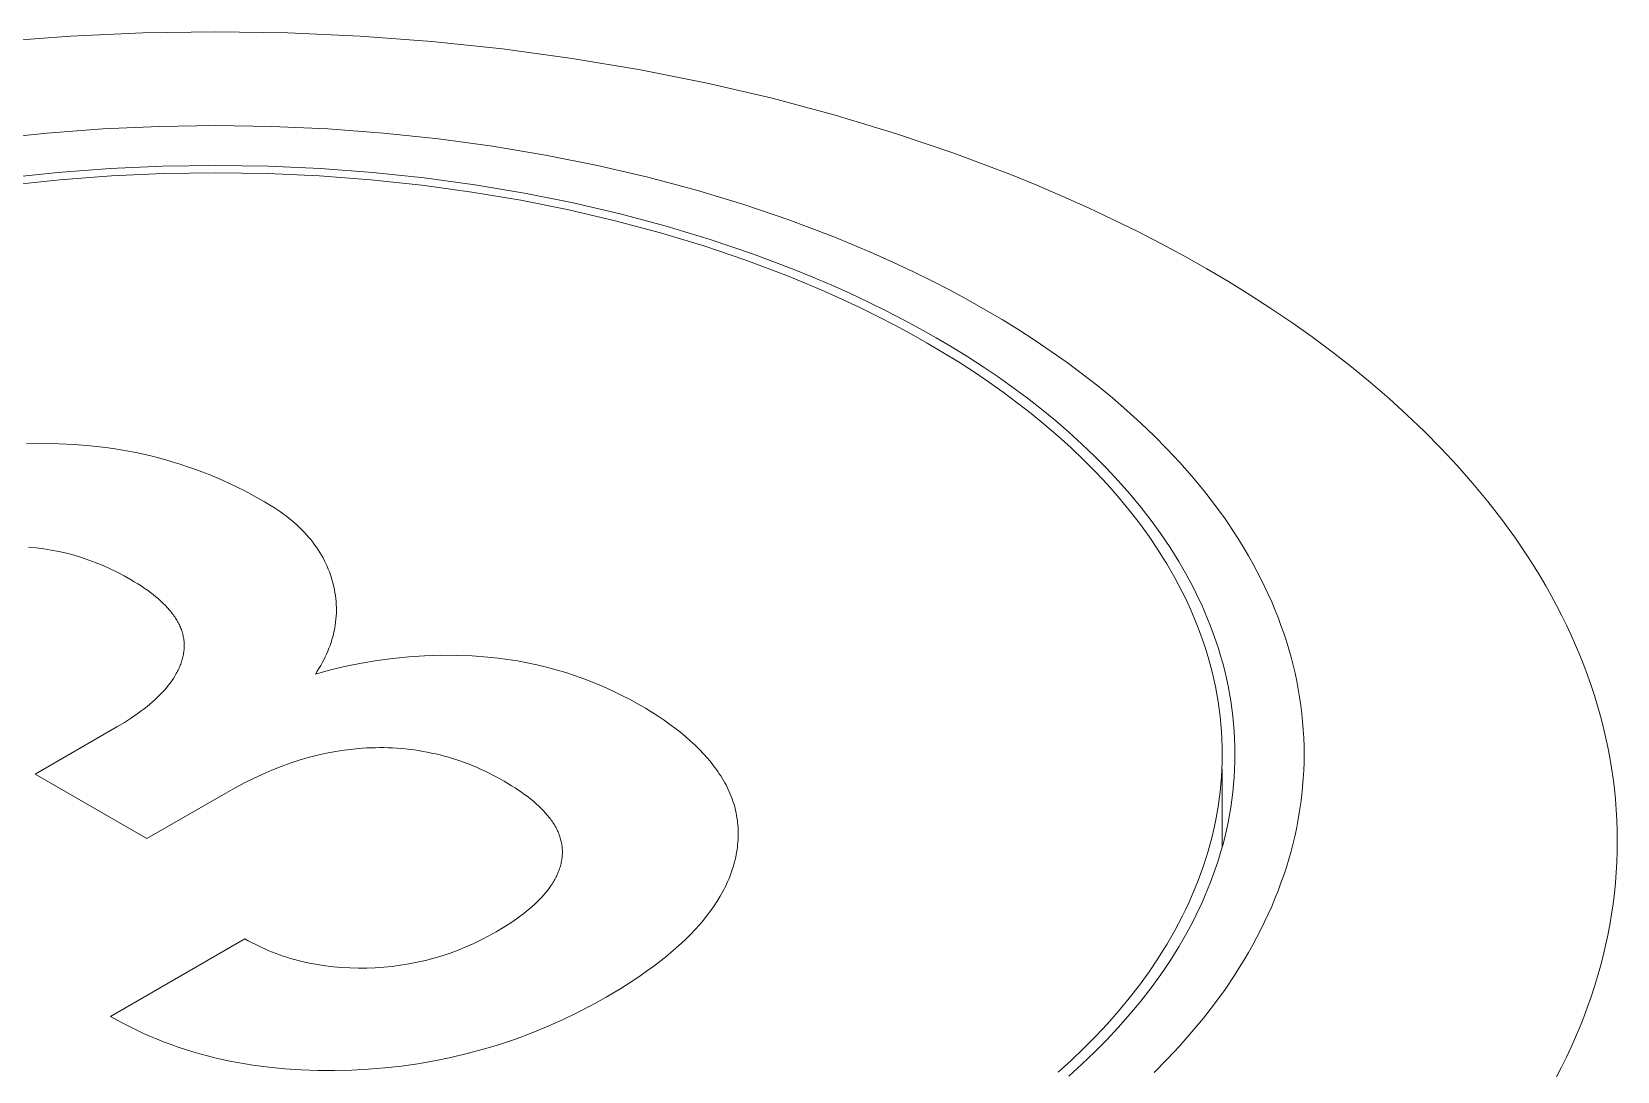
# Model space of a CAD drawing. Header units: millimetres. Extents: x -208 to 4974, y -28 to 3137.
# Drawn here: x 3524 to 3532.08, y 1839.92 to 1845.22 of the extents above; entities that cross this region are included whole.
import ezdxf

# ---------------------------------------------------------------- set-up
doc = ezdxf.new("R2010")
doc.units = ezdxf.units.MM
doc.layers.add('ZANO_R', color=7, linetype='Continuous', lineweight=0)

msp = doc.modelspace()

# ---------------------------------------------------------------- linework, layer by layer
at = {"layer": 'ZANO_R'}
for p, q in [((3524.1944, 1845.1954), (3523.8292, 1845.168)), ((3524.5625, 1845.212), (3524.1944, 1845.1954)), ((3524.9322, 1845.2175), (3524.5625, 1845.212)), ((3525.3018, 1845.212), (3524.9322, 1845.2175)), ((3525.67, 1845.1954), (3525.3018, 1845.212)), ((3526.0352, 1845.168), (3525.67, 1845.1954)), ((3526.396, 1845.13), (3526.0352, 1845.168)), ((3526.7511, 1845.0816), (3526.396, 1845.13)), ((3527.0992, 1845.0232), (3526.7511, 1845.0816)), ((3527.439, 1844.9552), (3527.0992, 1845.0232)), ((3527.7695, 1844.8782), (3527.439, 1844.9552)), ((3528.0897, 1844.7928), (3527.7695, 1844.8782)), ((3528.3987, 1844.6994), (3528.0897, 1844.7928)), ((3523.7954, 1844.6713), (3524.0756, 1844.7008)), ((3524.0756, 1844.7008), (3524.3592, 1844.7221)), ((3524.3592, 1844.7221), (3524.6451, 1844.735)), ((3524.6451, 1844.735), (3524.9322, 1844.7392)), ((3524.9322, 1844.7392), (3525.2192, 1844.735)), ((3525.2192, 1844.735), (3525.5051, 1844.7221)), ((3525.5051, 1844.7221), (3525.7888, 1844.7008)), ((3525.7888, 1844.7008), (3526.069, 1844.6713)), ((3528.6957, 1844.5987), (3528.3987, 1844.6994)), ((3526.069, 1844.6713), (3526.3448, 1844.6337)), ((3526.3448, 1844.6337), (3526.6151, 1844.5883)), ((3528.9801, 1844.4915), (3528.6957, 1844.5987)), ((3524.13, 1844.4998), (3524.3956, 1844.5197)), ((3524.3956, 1844.5197), (3524.6633, 1844.5318)), ((3524.6633, 1844.5318), (3524.9322, 1844.5358)), ((3524.9322, 1844.5358), (3525.201, 1844.5318)), ((3525.201, 1844.5318), (3525.4687, 1844.5197)), ((3525.4687, 1844.5197), (3525.7343, 1844.4998)), ((3526.6151, 1844.5883), (3526.879, 1844.5356)), ((3526.879, 1844.5356), (3527.1357, 1844.4758)), ((3523.8676, 1844.4721), (3524.13, 1844.4998)), ((3523.8809, 1844.4354), (3524.14, 1844.4628)), ((3524.14, 1844.4628), (3524.4023, 1844.4825)), ((3524.4023, 1844.4825), (3524.6667, 1844.4943)), ((3524.6667, 1844.4943), (3524.9322, 1844.4983)), ((3524.9322, 1844.4983), (3525.1976, 1844.4943)), ((3525.1976, 1844.4943), (3525.462, 1844.4825)), ((3525.462, 1844.4825), (3525.7243, 1844.4628)), ((3525.7243, 1844.4628), (3525.9835, 1844.4354)), ((3525.7343, 1844.4998), (3525.9968, 1844.4721)), ((3525.9835, 1844.4354), (3526.2385, 1844.4007)), ((3525.9968, 1844.4721), (3526.255, 1844.4369)), ((3526.255, 1844.4369), (3526.5082, 1844.3945)), ((3527.1357, 1844.4758), (3527.3843, 1844.4094)), ((3529.1174, 1844.4356), (3528.9801, 1844.4915)), ((3529.2514, 1844.3782), (3529.1174, 1844.4356)), ((3526.2385, 1844.4007), (3526.4885, 1844.3587)), ((3526.4885, 1844.3587), (3526.7325, 1844.3099)), ((3526.5082, 1844.3945), (3526.7553, 1844.345)), ((3527.3843, 1844.4094), (3527.6243, 1844.3369)), ((3529.382, 1844.3196), (3529.2514, 1844.3782)), ((3526.7325, 1844.3099), (3526.9699, 1844.2546)), ((3526.7553, 1844.345), (3526.9957, 1844.289)), ((3526.9957, 1844.289), (3527.2286, 1844.2269)), ((3527.6243, 1844.3369), (3527.8549, 1844.2587)), ((3529.5093, 1844.2597), (3529.382, 1844.3196)), ((3526.9699, 1844.2546), (3527.1998, 1844.1932)), ((3527.1998, 1844.1932), (3527.4217, 1844.1262)), ((3527.2286, 1844.2269), (3527.4533, 1844.159)), ((3527.8549, 1844.2587), (3528.0758, 1844.1754)), ((3529.6331, 1844.1987), (3529.5093, 1844.2597)), ((3529.7534, 1844.1366), (3529.6331, 1844.1987)), ((3527.4217, 1844.1262), (3527.635, 1844.0539)), ((3527.4533, 1844.159), (3527.6693, 1844.0858)), ((3528.0758, 1844.1754), (3528.1824, 1844.132)), ((3528.1824, 1844.132), (3528.2865, 1844.0875)), ((3529.8702, 1844.0735), (3529.7534, 1844.1366)), ((3527.635, 1844.0539), (3527.8393, 1843.9769)), ((3527.6693, 1844.0858), (3527.8761, 1844.0078)), ((3528.2865, 1844.0875), (3528.388, 1844.0419)), ((3528.388, 1844.0419), (3528.4868, 1843.9954)), ((3529.9836, 1844.0095), (3529.8702, 1844.0735)), ((3527.8393, 1843.9769), (3527.9379, 1843.9367)), ((3527.8761, 1844.0078), (3527.976, 1843.9671)), ((3527.976, 1843.9671), (3528.0734, 1843.9254)), ((3528.4868, 1843.9954), (3528.5829, 1843.948)), ((3530.0945, 1843.944), (3529.9836, 1844.0095)), ((3527.9379, 1843.9367), (3528.0342, 1843.8956)), ((3528.0342, 1843.8956), (3528.128, 1843.8534)), ((3528.0734, 1843.9254), (3528.1684, 1843.8828)), ((3528.1684, 1843.8828), (3528.261, 1843.8392)), ((3528.5829, 1843.948), (3528.6763, 1843.8998)), ((3528.6763, 1843.8998), (3528.7671, 1843.8508)), ((3530.2038, 1843.8766), (3530.0945, 1843.944)), ((3530.3113, 1843.8071), (3530.2038, 1843.8766)), ((3528.128, 1843.8534), (3528.2194, 1843.8104)), ((3528.2194, 1843.8104), (3528.3083, 1843.7666)), ((3528.261, 1843.8392), (3528.351, 1843.7948)), ((3528.351, 1843.7948), (3528.4385, 1843.7497)), ((3528.7671, 1843.8508), (3528.8551, 1843.8011)), ((3528.8551, 1843.8011), (3528.9412, 1843.7503)), ((3530.4171, 1843.7356), (3530.3113, 1843.8071)), ((3528.3083, 1843.7666), (3528.3947, 1843.722)), ((3528.3947, 1843.722), (3528.4786, 1843.6767)), ((3528.4385, 1843.7497), (3528.5235, 1843.7038)), ((3528.9412, 1843.7503), (3529.0261, 1843.6979)), ((3530.5208, 1843.6622), (3530.4171, 1843.7356)), ((3528.4786, 1843.6767), (3528.56, 1843.6307)), ((3528.5235, 1843.7038), (3528.6059, 1843.6572)), ((3528.56, 1843.6307), (3528.6396, 1843.5837)), ((3528.6059, 1843.6572), (3528.6866, 1843.6096)), ((3529.0261, 1843.6979), (3529.1096, 1843.6439)), ((3529.1096, 1843.6439), (3529.1917, 1843.5884)), ((3530.6223, 1843.5868), (3530.5208, 1843.6622)), ((3528.6396, 1843.5837), (3528.7181, 1843.5352)), ((3528.6866, 1843.6096), (3528.7661, 1843.5606)), ((3528.7661, 1843.5606), (3528.8443, 1843.51)), ((3529.1917, 1843.5884), (3529.2723, 1843.5314)), ((3530.7216, 1843.5094), (3530.6223, 1843.5868)), ((3528.7181, 1843.5352), (3528.7954, 1843.4854)), ((3528.7954, 1843.4854), (3528.8713, 1843.434)), ((3528.8443, 1843.51), (3528.9212, 1843.4581)), ((3529.2723, 1843.5314), (3529.3512, 1843.4728)), ((3529.3512, 1843.4728), (3529.4283, 1843.4127)), ((3530.8184, 1843.4301), (3530.7216, 1843.5094)), ((3528.8713, 1843.434), (3528.9458, 1843.3813)), ((3528.9212, 1843.4581), (3528.9966, 1843.4046)), ((3528.9966, 1843.4046), (3529.0705, 1843.3498)), ((3529.4283, 1843.4127), (3529.5035, 1843.3511)), ((3530.9127, 1843.3489), (3530.8184, 1843.4301)), ((3528.9458, 1843.3813), (3529.0187, 1843.3271)), ((3529.0187, 1843.3271), (3529.09, 1843.2716)), ((3529.0705, 1843.3498), (3529.1427, 1843.2935)), ((3529.5035, 1843.3511), (3529.5767, 1843.2881)), ((3531.0042, 1843.2659), (3530.9127, 1843.3489)), ((3529.09, 1843.2716), (3529.1596, 1843.2146)), ((3529.1427, 1843.2935), (3529.2131, 1843.2359)), ((3529.2131, 1843.2359), (3529.2816, 1843.1768)), ((3529.5767, 1843.2881), (3529.6477, 1843.2236)), ((3529.6477, 1843.2236), (3529.7166, 1843.1577)), ((3531.0929, 1843.181), (3531.0042, 1843.2659)), ((3529.1596, 1843.2146), (3529.2273, 1843.1563)), ((3529.2273, 1843.1563), (3529.293, 1843.0967)), ((3529.2816, 1843.1768), (3529.3482, 1843.1164)), ((3529.7166, 1843.1577), (3529.7831, 1843.0904)), ((3531.1785, 1843.0944), (3531.0929, 1843.181)), ((3523.9705, 1843.1172), (3524.0526, 1843.1189)), ((3524.0526, 1843.1189), (3524.1339, 1843.1179)), ((3524.1339, 1843.1179), (3524.2143, 1843.1141)), ((3524.2143, 1843.1141), (3524.2939, 1843.1078)), ((3524.2939, 1843.1078), (3524.3726, 1843.0987)), ((3524.3726, 1843.0987), (3524.4117, 1843.0932)), ((3524.4117, 1843.0932), (3524.4505, 1843.087)), ((3524.4505, 1843.087), (3524.4891, 1843.0801)), ((3524.4891, 1843.0801), (3524.5275, 1843.0726)), ((3524.5275, 1843.0726), (3524.5657, 1843.0644)), ((3524.5657, 1843.0644), (3524.6037, 1843.0555)), ((3529.293, 1843.0967), (3529.3567, 1843.0357)), ((3529.3482, 1843.1164), (3529.4127, 1843.0547)), ((3529.7831, 1843.0904), (3529.8472, 1843.0218)), ((3531.2611, 1843.0061), (3531.1785, 1843.0944)), ((3524.6037, 1843.0555), (3524.6415, 1843.0459)), ((3524.6415, 1843.0459), (3524.679, 1843.0357)), ((3524.679, 1843.0357), (3524.7164, 1843.0248)), ((3524.7164, 1843.0248), (3524.7535, 1843.0133)), ((3524.7535, 1843.0133), (3524.7905, 1843.0011)), ((3524.7905, 1843.0011), (3524.8272, 1842.9882)), ((3524.8272, 1842.9882), (3524.8637, 1842.9746)), ((3529.3567, 1843.0357), (3529.4182, 1842.9735)), ((3529.4127, 1843.0547), (3529.475, 1842.9917)), ((3529.475, 1842.9917), (3529.535, 1842.9275)), ((3529.8472, 1843.0218), (3529.9087, 1842.9519)), ((3531.3403, 1842.916), (3531.2611, 1843.0061)), ((3524.8637, 1842.9746), (3524.9, 1842.9604)), ((3524.9, 1842.9604), (3524.936, 1842.9455)), ((3524.936, 1842.9455), (3524.9719, 1842.9299)), ((3524.9719, 1842.9299), (3525.0075, 1842.9137)), ((3525.0075, 1842.9137), (3525.043, 1842.8968)), ((3529.4182, 1842.9735), (3529.4775, 1842.9101)), ((3529.4775, 1842.9101), (3529.5344, 1842.8454)), ((3529.535, 1842.9275), (3529.5926, 1842.862)), ((3529.9087, 1842.9519), (3529.9676, 1842.8807)), ((3531.4161, 1842.8244), (3531.3403, 1842.916)), ((3525.043, 1842.8968), (3525.0782, 1842.8792)), ((3525.0782, 1842.8792), (3525.1132, 1842.861)), ((3525.1132, 1842.861), (3525.1826, 1842.8225)), ((3525.1826, 1842.8225), (3525.1997, 1842.8124)), ((3529.5344, 1842.8454), (3529.5888, 1842.7796)), ((3529.5926, 1842.862), (3529.6477, 1842.7953)), ((3529.9676, 1842.8807), (3530.0237, 1842.8084)), ((3531.4883, 1842.7312), (3531.4161, 1842.8244)), ((3525.1997, 1842.8124), (3525.2164, 1842.8022)), ((3525.2164, 1842.8022), (3525.2327, 1842.7918)), ((3525.2327, 1842.7918), (3525.2486, 1842.7812)), ((3525.2486, 1842.7812), (3525.2641, 1842.7705)), ((3525.2641, 1842.7705), (3525.2792, 1842.7596)), ((3525.2792, 1842.7596), (3525.2938, 1842.7486)), ((3525.2938, 1842.7486), (3525.3081, 1842.7374)), ((3525.3081, 1842.7374), (3525.3219, 1842.726)), ((3529.5888, 1842.7796), (3529.6407, 1842.7127)), ((3529.6477, 1842.7953), (3529.7003, 1842.7275)), ((3530.0237, 1842.8084), (3530.077, 1842.7348)), ((3525.3219, 1842.726), (3525.3354, 1842.7145)), ((3525.3354, 1842.7145), (3525.3484, 1842.7028)), ((3525.3484, 1842.7028), (3525.361, 1842.6909)), ((3525.361, 1842.6909), (3525.3732, 1842.6789)), ((3525.3732, 1842.6789), (3525.385, 1842.6667)), ((3525.385, 1842.6667), (3525.3964, 1842.6544)), ((3529.6407, 1842.7127), (3529.6899, 1842.6446)), ((3529.7003, 1842.7275), (3529.7502, 1842.6587)), ((3529.7502, 1842.6587), (3529.7973, 1842.5888)), ((3530.077, 1842.7348), (3530.1273, 1842.6602)), ((3530.1273, 1842.6602), (3530.1513, 1842.6225)), ((3531.5569, 1842.6365), (3531.4883, 1842.7312)), ((3524.0182, 1842.5871), (3523.9791, 1842.5908)), ((3524.0572, 1842.5821), (3524.0182, 1842.5871)), ((3524.0962, 1842.5759), (3524.0572, 1842.5821)), ((3524.135, 1842.5683), (3524.0962, 1842.5759)), ((3525.3964, 1842.6544), (3525.4074, 1842.6419)), ((3525.4074, 1842.6419), (3525.418, 1842.6292)), ((3525.418, 1842.6292), (3525.4282, 1842.6164)), ((3525.4282, 1842.6164), (3525.438, 1842.6034)), ((3525.438, 1842.6034), (3525.4473, 1842.5902)), ((3525.4473, 1842.5902), (3525.4563, 1842.5769)), ((3525.4563, 1842.5769), (3525.4649, 1842.5634)), ((3529.6899, 1842.6446), (3529.7364, 1842.5756)), ((3529.7364, 1842.5756), (3529.7587, 1842.5407)), ((3529.7973, 1842.5888), (3529.8198, 1842.5535)), ((3530.1513, 1842.6225), (3530.1745, 1842.5845)), ((3530.1745, 1842.5845), (3530.197, 1842.5463)), ((3531.6217, 1842.5404), (3531.5569, 1842.6365)), ((3524.1735, 1842.5595), (3524.135, 1842.5683)), ((3524.2118, 1842.5494), (3524.1735, 1842.5595)), ((3524.2497, 1842.5381), (3524.2118, 1842.5494)), ((3524.2872, 1842.5255), (3524.2497, 1842.5381)), ((3524.3243, 1842.5117), (3524.2872, 1842.5255)), ((3524.3608, 1842.4967), (3524.3243, 1842.5117)), ((3524.3967, 1842.4806), (3524.3608, 1842.4967)), ((3525.4649, 1842.5634), (3525.473, 1842.5498)), ((3525.473, 1842.5498), (3525.4807, 1842.536)), ((3525.4807, 1842.536), (3525.4881, 1842.522)), ((3525.4881, 1842.522), (3525.495, 1842.5079)), ((3525.495, 1842.5079), (3525.5015, 1842.4936)), ((3529.7587, 1842.5407), (3529.7802, 1842.5056)), ((3529.7802, 1842.5056), (3529.8009, 1842.4703)), ((3529.8198, 1842.5535), (3529.8415, 1842.5179)), ((3529.8415, 1842.5179), (3529.8626, 1842.4821)), ((3530.197, 1842.5463), (3530.2186, 1842.5078)), ((3530.2186, 1842.5078), (3530.2395, 1842.4691)), ((3531.6526, 1842.4918), (3531.6217, 1842.5404)), ((3524.432, 1842.4634), (3524.3967, 1842.4806)), ((3524.4666, 1842.4451), (3524.432, 1842.4634)), ((3524.5004, 1842.4257), (3524.4666, 1842.4451)), ((3524.5187, 1842.4149), (3524.5004, 1842.4257)), ((3524.5364, 1842.4041), (3524.5187, 1842.4149)), ((3525.5015, 1842.4936), (3525.5076, 1842.4792)), ((3525.5076, 1842.4792), (3525.5133, 1842.4645)), ((3525.5133, 1842.4645), (3525.5186, 1842.4498)), ((3525.5186, 1842.4498), (3525.5235, 1842.4348)), ((3525.5235, 1842.4348), (3525.528, 1842.4197)), ((3525.528, 1842.4197), (3525.532, 1842.4046)), ((3529.8009, 1842.4703), (3529.821, 1842.4347)), ((3529.821, 1842.4347), (3529.8403, 1842.3989)), ((3529.8626, 1842.4821), (3529.8829, 1842.4461)), ((3529.8829, 1842.4461), (3529.9024, 1842.4098)), ((3530.2395, 1842.4691), (3530.2596, 1842.4302)), ((3530.2596, 1842.4302), (3530.2788, 1842.3911)), ((3531.6825, 1842.4429), (3531.6526, 1842.4918)), ((3531.7115, 1842.3937), (3531.6825, 1842.4429)), ((3524.5535, 1842.3932), (3524.5364, 1842.4041)), ((3524.5699, 1842.3823), (3524.5535, 1842.3932)), ((3524.5856, 1842.3713), (3524.5699, 1842.3823)), ((3524.6008, 1842.3603), (3524.5856, 1842.3713)), ((3524.6153, 1842.3492), (3524.6008, 1842.3603)), ((3524.6291, 1842.3381), (3524.6153, 1842.3492)), ((3524.6424, 1842.3269), (3524.6291, 1842.3381)), ((3525.532, 1842.4046), (3525.5356, 1842.3894)), ((3525.5356, 1842.3894), (3525.5388, 1842.3743)), ((3525.5388, 1842.3743), (3525.5416, 1842.3592)), ((3525.5416, 1842.3592), (3525.5439, 1842.3441)), ((3525.5439, 1842.3441), (3525.5458, 1842.329)), ((3529.8403, 1842.3989), (3529.8588, 1842.3629)), ((3529.8588, 1842.3629), (3529.8766, 1842.3268)), ((3529.9024, 1842.4098), (3529.9212, 1842.3734)), ((3529.9212, 1842.3734), (3529.9392, 1842.3368)), ((3529.9392, 1842.3368), (3529.9564, 1842.2999)), ((3530.2788, 1842.3911), (3530.2972, 1842.3517)), ((3530.2972, 1842.3517), (3530.3148, 1842.3122)), ((3531.7394, 1842.3442), (3531.7115, 1842.3937)), ((3531.7662, 1842.2943), (3531.7394, 1842.3442)), ((3524.655, 1842.3157), (3524.6424, 1842.3269)), ((3524.6669, 1842.3044), (3524.655, 1842.3157)), ((3524.6782, 1842.2931), (3524.6669, 1842.3044)), ((3524.6889, 1842.2817), (3524.6782, 1842.2931)), ((3524.699, 1842.2703), (3524.6889, 1842.2817)), ((3524.7037, 1842.2646), (3524.699, 1842.2703)), ((3524.7084, 1842.2588), (3524.7037, 1842.2646)), ((3524.7128, 1842.2531), (3524.7084, 1842.2588)), ((3524.7171, 1842.2473), (3524.7128, 1842.2531)), ((3525.5458, 1842.329), (3525.5472, 1842.3139)), ((3525.5472, 1842.3139), (3525.5482, 1842.2989)), ((3525.5486, 1842.2539), (3525.5479, 1842.2389)), ((3525.5482, 1842.2989), (3525.5488, 1842.2839)), ((3525.5489, 1842.2689), (3525.5486, 1842.2539)), ((3525.5488, 1842.2839), (3525.5489, 1842.2689)), ((3529.8766, 1842.3268), (3529.8936, 1842.2904)), ((3529.8936, 1842.2904), (3529.9099, 1842.2538)), ((3529.9099, 1842.2538), (3529.9253, 1842.2171)), ((3529.9564, 1842.2999), (3529.9729, 1842.2629)), ((3529.9729, 1842.2629), (3529.9885, 1842.2257)), ((3530.3148, 1842.3122), (3530.3315, 1842.2725)), ((3530.3315, 1842.2725), (3530.3473, 1842.2326)), ((3531.7921, 1842.2442), (3531.7662, 1842.2943)), ((3524.7213, 1842.2415), (3524.7171, 1842.2473)), ((3524.7253, 1842.2357), (3524.7213, 1842.2415)), ((3524.7291, 1842.2299), (3524.7253, 1842.2357)), ((3524.7328, 1842.2241), (3524.7291, 1842.2299)), ((3524.7363, 1842.2183), (3524.7328, 1842.2241)), ((3524.7396, 1842.2125), (3524.7363, 1842.2183)), ((3524.7428, 1842.2066), (3524.7396, 1842.2125)), ((3524.7459, 1842.2007), (3524.7428, 1842.2066)), ((3524.7488, 1842.1949), (3524.7459, 1842.2007)), ((3524.7515, 1842.189), (3524.7488, 1842.1949)), ((3524.754, 1842.1831), (3524.7515, 1842.189)), ((3524.7564, 1842.1772), (3524.754, 1842.1831)), ((3524.7587, 1842.1712), (3524.7564, 1842.1772)), ((3524.7607, 1842.1653), (3524.7587, 1842.1712)), ((3525.5406, 1842.1793), (3525.5377, 1842.1644)), ((3525.5431, 1842.1942), (3525.5406, 1842.1793)), ((3525.5451, 1842.2091), (3525.5431, 1842.1942)), ((3525.5467, 1842.224), (3525.5451, 1842.2091)), ((3525.5479, 1842.2389), (3525.5467, 1842.224)), ((3529.9253, 1842.2171), (3529.94, 1842.1802)), ((3529.94, 1842.1802), (3529.9538, 1842.1431)), ((3529.9885, 1842.2257), (3530.0034, 1842.1883)), ((3530.0034, 1842.1883), (3530.0174, 1842.1508)), ((3530.3473, 1842.2326), (3530.3623, 1842.1925)), ((3530.3623, 1842.1925), (3530.3765, 1842.1523)), ((3531.8168, 1842.1938), (3531.7921, 1842.2442)), ((3531.8405, 1842.1432), (3531.8168, 1842.1938)), ((3524.7627, 1842.1593), (3524.7607, 1842.1653)), ((3524.7644, 1842.1534), (3524.7627, 1842.1593)), ((3524.766, 1842.1474), (3524.7644, 1842.1534)), ((3524.7675, 1842.1414), (3524.766, 1842.1474)), ((3524.7688, 1842.1354), (3524.7675, 1842.1414)), ((3524.7699, 1842.1294), (3524.7688, 1842.1354)), ((3524.7709, 1842.1234), (3524.7699, 1842.1294)), ((3524.7717, 1842.1173), (3524.7709, 1842.1234)), ((3524.7723, 1842.1113), (3524.7717, 1842.1173)), ((3524.7728, 1842.1052), (3524.7723, 1842.1113)), ((3524.7732, 1842.0992), (3524.7728, 1842.1052)), ((3524.7733, 1842.0931), (3524.7732, 1842.0992)), ((3524.7733, 1842.087), (3524.7733, 1842.0931)), ((3525.5166, 1842.0904), (3525.5111, 1842.0757)), ((3525.5217, 1842.1052), (3525.5166, 1842.0904)), ((3525.5264, 1842.12), (3525.5217, 1842.1052)), ((3525.5306, 1842.1348), (3525.5264, 1842.12)), ((3525.5344, 1842.1496), (3525.5306, 1842.1348)), ((3525.5377, 1842.1644), (3525.5344, 1842.1496)), ((3529.9538, 1842.1431), (3529.9669, 1842.1059)), ((3529.9669, 1842.1059), (3529.9792, 1842.0686)), ((3530.0174, 1842.1508), (3530.0306, 1842.1131)), ((3530.0306, 1842.1131), (3530.043, 1842.0753)), ((3530.3765, 1842.1523), (3530.3897, 1842.1119)), ((3530.3897, 1842.1119), (3530.4021, 1842.0714)), ((3531.8631, 1842.0923), (3531.8405, 1842.1432)), ((3531.8847, 1842.0411), (3531.8631, 1842.0923)), ((3524.7597, 1842.0072), (3524.7616, 1842.0133)), ((3524.7616, 1842.0133), (3524.7634, 1842.0194)), ((3524.7634, 1842.0194), (3524.765, 1842.0256)), ((3524.765, 1842.0256), (3524.7665, 1842.0317)), ((3524.7665, 1842.0317), (3524.7678, 1842.0378)), ((3524.7678, 1842.0378), (3524.769, 1842.044)), ((3524.769, 1842.044), (3524.7701, 1842.0501)), ((3524.7701, 1842.0501), (3524.771, 1842.0563)), ((3524.771, 1842.0563), (3524.7718, 1842.0625)), ((3524.7718, 1842.0625), (3524.7724, 1842.0686)), ((3524.7724, 1842.0686), (3524.7729, 1842.0747)), ((3524.7729, 1842.0747), (3524.7732, 1842.0809)), ((3524.7732, 1842.0809), (3524.7733, 1842.087)), ((3525.4846, 1842.0169), (3525.4769, 1842.0022)), ((3525.4919, 1842.0316), (3525.4846, 1842.0169)), ((3525.4987, 1842.0462), (3525.4919, 1842.0316)), ((3525.5051, 1842.061), (3525.4987, 1842.0462)), ((3525.5111, 1842.0757), (3525.5051, 1842.061)), ((3525.6772, 1842.0003), (3525.7569, 1842.0137)), ((3525.7569, 1842.0137), (3525.8369, 1842.0244)), ((3525.8369, 1842.0244), (3525.9172, 1842.0324)), ((3525.9172, 1842.0324), (3525.9978, 1842.0375)), ((3525.9978, 1842.0375), (3526.0785, 1842.04)), ((3526.0785, 1842.04), (3526.1593, 1842.0396)), ((3526.1593, 1842.0396), (3526.2399, 1842.0365)), ((3526.2399, 1842.0365), (3526.3205, 1842.0306)), ((3526.3205, 1842.0306), (3526.3707, 1842.0255)), ((3526.3707, 1842.0255), (3526.4208, 1842.019)), ((3526.4208, 1842.019), (3526.4709, 1842.0112)), ((3526.4709, 1842.0112), (3526.5209, 1842.002)), ((3529.9792, 1842.0686), (3529.9906, 1842.0311)), ((3529.9906, 1842.0311), (3530.0012, 1841.9935)), ((3530.043, 1842.0753), (3530.0546, 1842.0374)), ((3530.0546, 1842.0374), (3530.0654, 1841.9993)), ((3530.4021, 1842.0714), (3530.4135, 1842.0307)), ((3530.4135, 1842.0307), (3530.4241, 1841.9899)), ((3531.9051, 1841.9898), (3531.8847, 1842.0411)), ((3524.7184, 1841.9222), (3524.726, 1841.9343)), ((3524.726, 1841.9343), (3524.7295, 1841.9403)), ((3524.7295, 1841.9403), (3524.733, 1841.9464)), ((3524.733, 1841.9464), (3524.7363, 1841.9524)), ((3524.7363, 1841.9524), (3524.7394, 1841.9585)), ((3524.7394, 1841.9585), (3524.7424, 1841.9645)), ((3524.7424, 1841.9645), (3524.7453, 1841.9706)), ((3524.7453, 1841.9706), (3524.7481, 1841.9767)), ((3524.7481, 1841.9767), (3524.7507, 1841.9828)), ((3524.7507, 1841.9828), (3524.7531, 1841.9889)), ((3524.7531, 1841.9889), (3524.7555, 1841.995)), ((3524.7555, 1841.995), (3524.7576, 1842.0011)), ((3524.7576, 1842.0011), (3524.7597, 1842.0072)), ((3525.4418, 1841.9438), (3525.5196, 1841.9654)), ((3525.4512, 1841.9584), (3525.4418, 1841.9438)), ((3525.4602, 1841.973), (3525.4512, 1841.9584)), ((3525.4688, 1841.9876), (3525.4602, 1841.973)), ((3525.4769, 1842.0022), (3525.4688, 1841.9876)), ((3525.5196, 1841.9654), (3525.5981, 1841.9842)), ((3525.5981, 1841.9842), (3525.6772, 1842.0003)), ((3526.5209, 1842.002), (3526.5706, 1841.9914)), ((3526.5706, 1841.9914), (3526.6201, 1841.9795)), ((3526.6201, 1841.9795), (3526.6693, 1841.9663)), ((3526.6693, 1841.9663), (3526.7182, 1841.9517)), ((3526.7182, 1841.9517), (3526.7666, 1841.9359)), ((3526.7666, 1841.9359), (3526.8146, 1841.9187)), ((3530.0012, 1841.9935), (3530.011, 1841.9558)), ((3530.011, 1841.9558), (3530.0199, 1841.918)), ((3530.0654, 1841.9993), (3530.0753, 1841.9611)), ((3530.0753, 1841.9611), (3530.0843, 1841.9228)), ((3530.4241, 1841.9899), (3530.4338, 1841.9491)), ((3530.4338, 1841.9491), (3530.4425, 1841.9081)), ((3531.9244, 1841.9382), (3531.9051, 1841.9898)), ((3531.9426, 1841.8864), (3531.9244, 1841.9382)), ((3524.6498, 1841.8385), (3524.6612, 1841.8504)), ((3524.6612, 1841.8504), (3524.6721, 1841.8623)), ((3524.6721, 1841.8623), (3524.6825, 1841.8742)), ((3524.6825, 1841.8742), (3524.6923, 1841.8862)), ((3524.6923, 1841.8862), (3524.7016, 1841.8982)), ((3524.7016, 1841.8982), (3524.7102, 1841.9102)), ((3524.7102, 1841.9102), (3524.7184, 1841.9222)), ((3526.8146, 1841.9187), (3526.862, 1841.9002)), ((3526.862, 1841.9002), (3526.9089, 1841.8805)), ((3526.9089, 1841.8805), (3526.9552, 1841.8596)), ((3526.9552, 1841.8596), (3527.0008, 1841.8375)), ((3530.0199, 1841.918), (3530.028, 1841.8801)), ((3530.028, 1841.8801), (3530.0353, 1841.8421)), ((3530.0843, 1841.9228), (3530.0925, 1841.8844)), ((3530.0925, 1841.8844), (3530.0999, 1841.846)), ((3530.4425, 1841.9081), (3530.4504, 1841.867)), ((3530.4504, 1841.867), (3530.4573, 1841.8258)), ((3531.9596, 1841.8344), (3531.9426, 1841.8864)), ((3524.5538, 1841.7561), (3524.5692, 1841.7678)), ((3524.5692, 1841.7678), (3524.584, 1841.7795)), ((3524.584, 1841.7795), (3524.5983, 1841.7913)), ((3524.5983, 1841.7913), (3524.612, 1841.803)), ((3524.612, 1841.803), (3524.6251, 1841.8148)), ((3524.6251, 1841.8148), (3524.6377, 1841.8267)), ((3524.6377, 1841.8267), (3524.6498, 1841.8385)), ((3527.0008, 1841.8375), (3527.0457, 1841.8142)), ((3527.0457, 1841.8142), (3527.0899, 1841.7898)), ((3527.0899, 1841.7898), (3527.1239, 1841.7697)), ((3527.1239, 1841.7697), (3527.1568, 1841.7495)), ((3530.0353, 1841.8421), (3530.0417, 1841.804)), ((3530.0417, 1841.804), (3530.0473, 1841.7659)), ((3530.0999, 1841.846), (3530.1064, 1841.8074)), ((3530.1064, 1841.8074), (3530.112, 1841.7688)), ((3530.112, 1841.7688), (3530.1168, 1841.7301)), ((3530.4573, 1841.8258), (3530.4633, 1841.7846)), ((3530.4633, 1841.7846), (3530.4684, 1841.7433)), ((3531.9755, 1841.7822), (3531.9596, 1841.8344)), ((3531.9903, 1841.7298), (3531.9755, 1841.7822)), ((3524.4306, 1841.6749), (3524.4686, 1841.698)), ((3524.4686, 1841.698), (3524.5043, 1841.7211)), ((3524.5043, 1841.7211), (3524.5379, 1841.7444)), ((3524.5379, 1841.7444), (3524.5538, 1841.7561)), ((3527.1568, 1841.7495), (3527.1884, 1841.7291)), ((3527.1884, 1841.7291), (3527.2189, 1841.7085)), ((3527.2189, 1841.7085), (3527.2482, 1841.6877)), ((3527.2482, 1841.6877), (3527.2763, 1841.6668)), ((3530.0473, 1841.7659), (3530.052, 1841.7277)), ((3530.052, 1841.7277), (3530.0558, 1841.6894)), ((3530.0558, 1841.6894), (3530.0588, 1841.6512)), ((3530.1168, 1841.7301), (3530.1207, 1841.6914)), ((3530.1207, 1841.6914), (3530.1237, 1841.6526)), ((3530.4684, 1841.7433), (3530.4726, 1841.7019)), ((3530.4726, 1841.7019), (3530.4759, 1841.6605)), ((3532.0039, 1841.6773), (3531.9903, 1841.7298)), ((3524.0135, 1841.4341), (3524.4306, 1841.6749)), ((3527.2763, 1841.6668), (3527.3032, 1841.6457)), ((3527.3032, 1841.6457), (3527.329, 1841.6244)), ((3527.329, 1841.6244), (3527.3536, 1841.603)), ((3530.0588, 1841.6512), (3530.061, 1841.6128)), ((3530.061, 1841.6128), (3530.0623, 1841.5745)), ((3530.1237, 1841.6526), (3530.1259, 1841.6138)), ((3530.1259, 1841.6138), (3530.1272, 1841.575)), ((3530.4759, 1841.6605), (3530.4782, 1841.6191)), ((3530.4782, 1841.6191), (3530.4796, 1841.5776)), ((3532.0164, 1841.6247), (3532.0039, 1841.6773)), ((3532.0276, 1841.5719), (3532.0164, 1841.6247)), ((3525.4518, 1841.5304), (3525.4057, 1841.5185)), ((3525.4977, 1841.5408), (3525.4518, 1841.5304)), ((3525.5435, 1841.5496), (3525.4977, 1841.5408)), ((3525.5892, 1841.5567), (3525.5435, 1841.5496)), ((3525.6347, 1841.5623), (3525.5892, 1841.5567)), ((3525.6802, 1841.5662), (3525.6347, 1841.5623)), ((3525.7029, 1841.5676), (3525.6802, 1841.5662)), ((3525.7474, 1841.5692), (3525.7029, 1841.5676)), ((3525.7693, 1841.5695), (3525.7474, 1841.5692)), ((3525.7913, 1841.5693), (3525.7693, 1841.5695)), ((3525.8133, 1841.5688), (3525.7913, 1841.5693)), ((3525.8354, 1841.5679), (3525.8133, 1841.5688)), ((3525.8574, 1841.5666), (3525.8354, 1841.5679)), ((3525.8795, 1841.5649), (3525.8574, 1841.5666)), ((3525.9016, 1841.5628), (3525.8795, 1841.5649)), ((3525.9237, 1841.5603), (3525.9016, 1841.5628)), ((3525.9457, 1841.5574), (3525.9237, 1841.5603)), ((3525.9677, 1841.5542), (3525.9457, 1841.5574)), ((3525.9897, 1841.5505), (3525.9677, 1841.5542)), ((3526.0116, 1841.5464), (3525.9897, 1841.5505)), ((3526.0334, 1841.542), (3526.0116, 1841.5464)), ((3526.0552, 1841.5371), (3526.0334, 1841.542)), ((3526.0769, 1841.5319), (3526.0552, 1841.5371)), ((3526.0985, 1841.5262), (3526.0769, 1841.5319)), ((3526.1199, 1841.5202), (3526.0985, 1841.5262)), ((3527.3536, 1841.603), (3527.3769, 1841.5813)), ((3527.3769, 1841.5813), (3527.3991, 1841.5595)), ((3527.3991, 1841.5595), (3527.4202, 1841.5376)), ((3527.4202, 1841.5376), (3527.44, 1841.5154)), ((3530.0623, 1841.5745), (3530.0627, 1841.5362)), ((3530.0627, 1841.5362), (3530.0623, 1841.4978)), ((3530.1272, 1841.575), (3530.1277, 1841.5362)), ((3530.1277, 1841.5362), (3530.1272, 1841.4973)), ((3530.4796, 1841.5776), (3530.4801, 1841.5362)), ((3530.4801, 1841.5362), (3530.4796, 1841.4947)), ((3532.0378, 1841.519), (3532.0276, 1841.5719)), ((3525.2203, 1841.4544), (3525.1736, 1841.4344)), ((3525.2668, 1841.4729), (3525.2203, 1841.4544)), ((3525.3132, 1841.4897), (3525.2668, 1841.4729)), ((3525.3595, 1841.5049), (3525.3132, 1841.4897)), ((3525.4057, 1841.5185), (3525.3595, 1841.5049)), ((3526.1413, 1841.5138), (3526.1199, 1841.5202)), ((3526.1625, 1841.5071), (3526.1413, 1841.5138)), ((3526.1836, 1841.4999), (3526.1625, 1841.5071)), ((3526.2046, 1841.4924), (3526.1836, 1841.4999)), ((3526.2254, 1841.4845), (3526.2046, 1841.4924)), ((3526.246, 1841.4763), (3526.2254, 1841.4845)), ((3526.2664, 1841.4677), (3526.246, 1841.4763)), ((3526.2867, 1841.4588), (3526.2664, 1841.4677)), ((3526.3067, 1841.4495), (3526.2867, 1841.4588)), ((3526.3266, 1841.4399), (3526.3067, 1841.4495)), ((3527.44, 1841.5154), (3527.4495, 1841.5043)), ((3527.4495, 1841.5043), (3527.4586, 1841.4931)), ((3527.4586, 1841.4931), (3527.4675, 1841.4819)), ((3527.4675, 1841.4819), (3527.4761, 1841.4706)), ((3527.4761, 1841.4706), (3527.4844, 1841.4593)), ((3527.4844, 1841.4593), (3527.4924, 1841.448)), ((3527.4924, 1841.448), (3527.5001, 1841.4366)), ((3530.061, 1841.4595), (3530.0588, 1841.4212)), ((3530.0623, 1841.4978), (3530.061, 1841.4595)), ((3530.0627, 1841.4595), (3530.0627, 1841.0634)), ((3530.1259, 1841.4585), (3530.1237, 1841.4197)), ((3530.1272, 1841.4973), (3530.1259, 1841.4585)), ((3530.4782, 1841.4533), (3530.4759, 1841.4118)), ((3530.4796, 1841.4947), (3530.4782, 1841.4533)), ((3532.0467, 1841.466), (3532.0378, 1841.519)), ((3532.0544, 1841.4129), (3532.0467, 1841.466)), ((3524.5826, 1841.1055), (3524.0135, 1841.4341)), ((3525.0329, 1841.3647), (3524.9857, 1841.3382)), ((3525.0799, 1841.3896), (3525.0329, 1841.3647)), ((3525.1268, 1841.4128), (3525.0799, 1841.3896)), ((3525.1736, 1841.4344), (3525.1268, 1841.4128)), ((3526.3463, 1841.4299), (3526.3266, 1841.4399)), ((3526.3657, 1841.4196), (3526.3463, 1841.4299)), ((3526.4039, 1841.3981), (3526.3657, 1841.4196)), ((3526.4418, 1841.3754), (3526.4039, 1841.3981)), ((3526.4598, 1841.364), (3526.4418, 1841.3754)), ((3526.4771, 1841.3525), (3526.4598, 1841.364)), ((3527.5001, 1841.4366), (3527.5075, 1841.4251)), ((3527.5075, 1841.4251), (3527.5146, 1841.4137)), ((3527.5146, 1841.4137), (3527.5214, 1841.4021)), ((3527.5214, 1841.4021), (3527.5279, 1841.3906)), ((3527.5279, 1841.3906), (3527.5342, 1841.379)), ((3527.5342, 1841.379), (3527.5401, 1841.3673)), ((3527.5401, 1841.3673), (3527.5457, 1841.3556)), ((3530.0558, 1841.3829), (3530.052, 1841.3447)), ((3530.0588, 1841.4212), (3530.0558, 1841.3829)), ((3530.1207, 1841.381), (3530.1168, 1841.3422)), ((3530.1237, 1841.4197), (3530.1207, 1841.381)), ((3530.4726, 1841.3704), (3530.4684, 1841.3291)), ((3530.4759, 1841.4118), (3530.4726, 1841.3704)), ((3532.061, 1841.3597), (3532.0544, 1841.4129)), ((3524.9857, 1841.3382), (3524.5826, 1841.1055)), ((3526.4938, 1841.3411), (3526.4771, 1841.3525)), ((3526.5099, 1841.3295), (3526.4938, 1841.3411)), ((3526.5253, 1841.3179), (3526.5099, 1841.3295)), ((3526.54, 1841.3063), (3526.5253, 1841.3179)), ((3526.5541, 1841.2947), (3526.54, 1841.3063)), ((3526.5676, 1841.283), (3526.5541, 1841.2947)), ((3526.5804, 1841.2713), (3526.5676, 1841.283)), ((3527.5457, 1841.3556), (3527.551, 1841.3439)), ((3527.551, 1841.3439), (3527.5561, 1841.3321)), ((3527.5561, 1841.3321), (3527.5608, 1841.3203)), ((3527.5608, 1841.3203), (3527.5653, 1841.3084)), ((3527.5653, 1841.3084), (3527.5694, 1841.2965)), ((3527.5694, 1841.2965), (3527.5733, 1841.2845)), ((3527.5733, 1841.2845), (3527.5768, 1841.2725)), ((3530.0473, 1841.3065), (3530.0417, 1841.2683)), ((3530.052, 1841.3447), (3530.0473, 1841.3065)), ((3530.112, 1841.3036), (3530.1064, 1841.2649)), ((3530.1168, 1841.3422), (3530.112, 1841.3036)), ((3530.4633, 1841.2878), (3530.4573, 1841.2465)), ((3530.4684, 1841.3291), (3530.4633, 1841.2878)), ((3532.0664, 1841.3064), (3532.061, 1841.3597)), ((3532.0706, 1841.2531), (3532.0664, 1841.3064)), ((3526.5925, 1841.2595), (3526.5804, 1841.2713)), ((3526.604, 1841.2477), (3526.5925, 1841.2595)), ((3526.6149, 1841.2358), (3526.604, 1841.2477)), ((3526.6251, 1841.224), (3526.6149, 1841.2358)), ((3526.6347, 1841.212), (3526.6251, 1841.224)), ((3526.6392, 1841.2061), (3526.6347, 1841.212)), ((3526.6436, 1841.2001), (3526.6392, 1841.2061)), ((3527.5768, 1841.2725), (3527.5801, 1841.2605)), ((3527.5801, 1841.2605), (3527.5831, 1841.2484)), ((3527.5831, 1841.2484), (3527.5857, 1841.2363)), ((3527.5857, 1841.2363), (3527.5881, 1841.2241)), ((3527.5881, 1841.2241), (3527.5902, 1841.2119)), ((3527.5902, 1841.2119), (3527.592, 1841.1996)), ((3530.0353, 1841.2303), (3530.028, 1841.1923)), ((3530.0417, 1841.2683), (3530.0353, 1841.2303)), ((3530.0999, 1841.2264), (3530.0925, 1841.1879)), ((3530.1064, 1841.2649), (3530.0999, 1841.2264)), ((3530.4504, 1841.2054), (3530.4425, 1841.1643)), ((3530.4573, 1841.2465), (3530.4504, 1841.2054)), ((3532.0736, 1841.1998), (3532.0706, 1841.2531)), ((3526.6478, 1841.1941), (3526.6436, 1841.2001)), ((3526.6518, 1841.1881), (3526.6478, 1841.1941)), ((3526.6557, 1841.1821), (3526.6518, 1841.1881)), ((3526.6595, 1841.176), (3526.6557, 1841.1821)), ((3526.663, 1841.17), (3526.6595, 1841.176)), ((3526.6664, 1841.164), (3526.663, 1841.17)), ((3526.6697, 1841.1579), (3526.6664, 1841.164)), ((3526.6728, 1841.1518), (3526.6697, 1841.1579)), ((3526.6757, 1841.1458), (3526.6728, 1841.1518)), ((3526.6784, 1841.1397), (3526.6757, 1841.1458)), ((3526.681, 1841.1336), (3526.6784, 1841.1397)), ((3526.6834, 1841.1275), (3526.681, 1841.1336)), ((3526.6857, 1841.1214), (3526.6834, 1841.1275)), ((3526.6878, 1841.1153), (3526.6857, 1841.1214)), ((3527.592, 1841.1996), (3527.5935, 1841.1873)), ((3527.5935, 1841.1873), (3527.5947, 1841.175)), ((3527.5947, 1841.175), (3527.5956, 1841.1626)), ((3527.5956, 1841.1626), (3527.5962, 1841.1502)), ((3527.5962, 1841.1502), (3527.5965, 1841.1377)), ((3527.5965, 1841.1252), (3527.5962, 1841.1126)), ((3527.5965, 1841.1377), (3527.5965, 1841.1252)), ((3530.0199, 1841.1543), (3530.011, 1841.1165)), ((3530.028, 1841.1923), (3530.0199, 1841.1543)), ((3530.0843, 1841.1495), (3530.0753, 1841.1112)), ((3530.0925, 1841.1879), (3530.0843, 1841.1495)), ((3530.4338, 1841.1233), (3530.4241, 1841.0824)), ((3530.4425, 1841.1643), (3530.4338, 1841.1233)), ((3532.0754, 1841.1464), (3532.0736, 1841.1998)), ((3532.076, 1841.093), (3532.0754, 1841.1464)), ((3526.6898, 1841.1091), (3526.6878, 1841.1153)), ((3526.6915, 1841.103), (3526.6898, 1841.1091)), ((3526.6932, 1841.0968), (3526.6915, 1841.103)), ((3526.6946, 1841.0907), (3526.6932, 1841.0968)), ((3526.6959, 1841.0845), (3526.6946, 1841.0907)), ((3526.697, 1841.0783), (3526.6959, 1841.0845)), ((3526.698, 1841.0721), (3526.697, 1841.0783)), ((3526.6988, 1841.066), (3526.698, 1841.0721)), ((3526.6995, 1841.0597), (3526.6988, 1841.066)), ((3526.7, 1841.0535), (3526.6995, 1841.0597)), ((3526.7003, 1841.0473), (3526.7, 1841.0535)), ((3526.7004, 1841.0411), (3526.7003, 1841.0473)), ((3526.7004, 1841.0348), (3526.7004, 1841.0411)), ((3527.5904, 1841.0492), (3527.5883, 1841.0365)), ((3527.5921, 1841.062), (3527.5904, 1841.0492)), ((3527.5936, 1841.0747), (3527.5921, 1841.062)), ((3527.5948, 1841.0874), (3527.5936, 1841.0747)), ((3527.5956, 1841.1), (3527.5948, 1841.0874)), ((3527.5962, 1841.1126), (3527.5956, 1841.1)), ((3529.9906, 1841.0412), (3529.9792, 1841.0038)), ((3530.0012, 1841.0788), (3529.9906, 1841.0412)), ((3530.011, 1841.1165), (3530.0012, 1841.0788)), ((3530.0654, 1841.073), (3530.0546, 1841.035)), ((3530.0753, 1841.1112), (3530.0654, 1841.073)), ((3530.4135, 1841.0416), (3530.4021, 1841.001)), ((3530.4241, 1841.0824), (3530.4135, 1841.0416)), ((3532.0754, 1841.0396), (3532.076, 1841.093)), ((3526.6864, 1840.9536), (3526.6884, 1840.9598)), ((3526.6884, 1840.9598), (3526.6902, 1840.966)), ((3526.6902, 1840.966), (3526.6919, 1840.9723)), ((3526.6919, 1840.9723), (3526.6934, 1840.9785)), ((3526.6934, 1840.9785), (3526.6948, 1840.9847)), ((3526.6948, 1840.9847), (3526.696, 1840.991)), ((3526.696, 1840.991), (3526.6971, 1840.9972)), ((3526.6971, 1840.9972), (3526.698, 1841.0035)), ((3526.698, 1841.0035), (3526.6988, 1841.0097)), ((3526.6988, 1841.0097), (3526.6995, 1841.016)), ((3526.6995, 1841.016), (3526.7, 1841.0223)), ((3526.7, 1841.0223), (3526.7003, 1841.0286)), ((3526.7003, 1841.0286), (3526.7004, 1841.0348)), ((3527.5704, 1840.9608), (3527.5664, 1840.9482)), ((3527.5741, 1840.9733), (3527.5704, 1840.9608)), ((3527.5775, 1840.9859), (3527.5741, 1840.9733)), ((3527.5806, 1840.9985), (3527.5775, 1840.9859)), ((3527.5835, 1841.0112), (3527.5806, 1840.9985)), ((3527.586, 1841.0238), (3527.5835, 1841.0112)), ((3527.5883, 1841.0365), (3527.586, 1841.0238)), ((3529.9669, 1840.9664), (3529.9538, 1840.9292)), ((3529.9792, 1841.0038), (3529.9669, 1840.9664)), ((3530.043, 1840.997), (3530.0306, 1840.9592)), ((3530.0546, 1841.035), (3530.043, 1840.997)), ((3530.3897, 1840.9604), (3530.3765, 1840.9201)), ((3530.4021, 1841.001), (3530.3897, 1840.9604)), ((3532.0706, 1840.9329), (3532.0736, 1840.9863)), ((3532.0736, 1840.9863), (3532.0754, 1841.0396)), ((3526.6476, 1840.8738), (3526.6515, 1840.8799)), ((3526.6515, 1840.8799), (3526.6552, 1840.886)), ((3526.6552, 1840.886), (3526.6588, 1840.8921)), ((3526.6588, 1840.8921), (3526.6622, 1840.8982)), ((3526.6622, 1840.8982), (3526.6655, 1840.9043)), ((3526.6655, 1840.9043), (3526.6686, 1840.9105)), ((3526.6686, 1840.9105), (3526.6716, 1840.9166)), ((3526.6716, 1840.9166), (3526.6744, 1840.9228)), ((3526.6744, 1840.9228), (3526.6771, 1840.9289)), ((3526.6771, 1840.9289), (3526.6797, 1840.9351)), ((3526.6797, 1840.9351), (3526.6821, 1840.9413)), ((3526.6821, 1840.9413), (3526.6843, 1840.9474)), ((3526.6843, 1840.9474), (3526.6864, 1840.9536)), ((3527.5425, 1840.8859), (3527.5368, 1840.8736)), ((3527.5478, 1840.8984), (3527.5425, 1840.8859)), ((3527.5529, 1840.9108), (3527.5478, 1840.8984)), ((3527.5577, 1840.9232), (3527.5529, 1840.9108)), ((3527.5622, 1840.9357), (3527.5577, 1840.9232)), ((3527.5664, 1840.9482), (3527.5622, 1840.9357)), ((3529.94, 1840.8921), (3529.9253, 1840.8553)), ((3529.9538, 1840.9292), (3529.94, 1840.8921)), ((3530.0034, 1840.884), (3529.9885, 1840.8466)), ((3530.0174, 1840.9215), (3530.0034, 1840.884)), ((3530.0306, 1840.9592), (3530.0174, 1840.9215)), ((3530.3623, 1840.8798), (3530.3473, 1840.8398)), ((3530.3765, 1840.9201), (3530.3623, 1840.8798)), ((3532.061, 1840.8264), (3532.0664, 1840.8796)), ((3532.0664, 1840.8796), (3532.0706, 1840.9329)), ((3526.584, 1840.7953), (3526.5954, 1840.8073)), ((3526.5954, 1840.8073), (3526.6062, 1840.8193)), ((3526.6062, 1840.8193), (3526.6164, 1840.8314)), ((3526.6164, 1840.8314), (3526.6261, 1840.8434)), ((3526.6261, 1840.8434), (3526.6351, 1840.8556)), ((3526.6351, 1840.8556), (3526.6436, 1840.8677)), ((3526.6436, 1840.8677), (3526.6476, 1840.8738)), ((3527.5046, 1840.812), (3527.4898, 1840.7876)), ((3527.5116, 1840.8243), (3527.5046, 1840.812)), ((3527.5183, 1840.8366), (3527.5116, 1840.8243)), ((3527.5248, 1840.8489), (3527.5183, 1840.8366)), ((3527.531, 1840.8612), (3527.5248, 1840.8489)), ((3527.5368, 1840.8736), (3527.531, 1840.8612)), ((3529.9099, 1840.8185), (3529.8936, 1840.782)), ((3529.9253, 1840.8553), (3529.9099, 1840.8185)), ((3529.9729, 1840.8094), (3529.9564, 1840.7724)), ((3529.9885, 1840.8466), (3529.9729, 1840.8094)), ((3530.3315, 1840.7999), (3530.3148, 1840.7601)), ((3530.3473, 1840.8398), (3530.3315, 1840.7999)), ((3532.0544, 1840.7732), (3532.061, 1840.8264)), ((3526.4878, 1840.7125), (3526.5033, 1840.7242)), ((3526.5033, 1840.7242), (3526.5182, 1840.736)), ((3526.5182, 1840.736), (3526.5325, 1840.7478)), ((3526.5325, 1840.7478), (3526.5463, 1840.7596)), ((3526.5463, 1840.7596), (3526.5594, 1840.7715)), ((3526.5594, 1840.7715), (3526.572, 1840.7834)), ((3526.572, 1840.7834), (3526.584, 1840.7953)), ((3527.4568, 1840.739), (3527.4387, 1840.7149)), ((3527.4739, 1840.7632), (3527.4568, 1840.739)), ((3527.4898, 1840.7876), (3527.4739, 1840.7632)), ((3529.8766, 1840.7456), (3529.8588, 1840.7094)), ((3529.8936, 1840.782), (3529.8766, 1840.7456)), ((3529.9392, 1840.7356), (3529.9212, 1840.6989)), ((3529.9564, 1840.7724), (3529.9392, 1840.7356)), ((3530.2972, 1840.7206), (3530.2788, 1840.6813)), ((3530.3148, 1840.7601), (3530.2972, 1840.7206)), ((3532.0378, 1840.6671), (3532.0467, 1840.7201)), ((3532.0467, 1840.7201), (3532.0544, 1840.7732)), ((3526.3628, 1840.6312), (3526.4014, 1840.6542)), ((3526.4014, 1840.6542), (3526.4377, 1840.6774)), ((3526.4377, 1840.6774), (3526.455, 1840.6891)), ((3526.455, 1840.6891), (3526.4717, 1840.7007)), ((3526.4717, 1840.7007), (3526.4878, 1840.7125)), ((3527.3777, 1840.6431), (3527.3551, 1840.6193)), ((3527.3991, 1840.6669), (3527.3777, 1840.6431)), ((3527.4195, 1840.6908), (3527.3991, 1840.6669)), ((3527.4387, 1840.7149), (3527.4195, 1840.6908)), ((3529.821, 1840.6376), (3529.8009, 1840.6021)), ((3529.8403, 1840.6734), (3529.821, 1840.6376)), ((3529.8588, 1840.7094), (3529.8403, 1840.6734)), ((3529.9024, 1840.6625), (3529.8829, 1840.6263)), ((3529.9212, 1840.6989), (3529.9024, 1840.6625)), ((3530.2596, 1840.6422), (3530.2395, 1840.6032)), ((3530.2788, 1840.6813), (3530.2596, 1840.6422)), ((3532.0276, 1840.6142), (3532.0378, 1840.6671)), ((3524.398, 1840.1999), (3525.0827, 1840.5953)), ((3525.0827, 1840.5953), (3525.0997, 1840.5857)), ((3525.0997, 1840.5857), (3525.1168, 1840.5764)), ((3525.1168, 1840.5764), (3525.1341, 1840.5674)), ((3525.1341, 1840.5674), (3525.1516, 1840.5588)), ((3525.1516, 1840.5588), (3525.1692, 1840.5504)), ((3526.2091, 1840.554), (3526.2486, 1840.5715)), ((3526.2486, 1840.5715), (3526.2874, 1840.5903)), ((3526.2874, 1840.5903), (3526.3255, 1840.6102)), ((3526.3255, 1840.6102), (3526.3628, 1840.6312)), ((3527.3067, 1840.5722), (3527.2808, 1840.5487)), ((3527.3315, 1840.5957), (3527.3067, 1840.5722)), ((3527.3551, 1840.6193), (3527.3315, 1840.5957)), ((3529.7802, 1840.5667), (3529.7587, 1840.5316)), ((3529.8009, 1840.6021), (3529.7802, 1840.5667)), ((3529.8626, 1840.5902), (3529.8415, 1840.5545)), ((3529.8829, 1840.6263), (3529.8626, 1840.5902)), ((3530.2186, 1840.5645), (3530.197, 1840.5261)), ((3530.2395, 1840.6032), (3530.2186, 1840.5645)), ((3532.0039, 1840.5087), (3532.0164, 1840.5614)), ((3532.0164, 1840.5614), (3532.0276, 1840.6142)), ((3525.1692, 1840.5504), (3525.187, 1840.5424)), ((3525.187, 1840.5424), (3525.2049, 1840.5347)), ((3525.2049, 1840.5347), (3525.223, 1840.5274)), ((3525.223, 1840.5274), (3525.2413, 1840.5203)), ((3525.2413, 1840.5203), (3525.2597, 1840.5136)), ((3525.2597, 1840.5136), (3525.2782, 1840.5072)), ((3525.2782, 1840.5072), (3525.2969, 1840.5011)), ((3525.2969, 1840.5011), (3525.3158, 1840.4953)), ((3525.3158, 1840.4953), (3525.3349, 1840.4899)), ((3525.3349, 1840.4899), (3525.354, 1840.4847)), ((3525.354, 1840.4847), (3525.3734, 1840.4799)), ((3525.3734, 1840.4799), (3525.4126, 1840.4713)), ((3525.9185, 1840.4674), (3525.9611, 1840.4757)), ((3525.9611, 1840.4757), (3526.0034, 1840.4854)), ((3526.0034, 1840.4854), (3526.0454, 1840.4965)), ((3526.0454, 1840.4965), (3526.0871, 1840.5089)), ((3526.0871, 1840.5089), (3526.1283, 1840.5227)), ((3526.1283, 1840.5227), (3526.169, 1840.5377)), ((3526.169, 1840.5377), (3526.2091, 1840.554)), ((3527.1966, 1840.4791), (3527.1664, 1840.456)), ((3527.2258, 1840.5022), (3527.1966, 1840.4791)), ((3527.2539, 1840.5254), (3527.2258, 1840.5022)), ((3527.2808, 1840.5487), (3527.2539, 1840.5254)), ((3529.7364, 1840.4967), (3529.6899, 1840.4277)), ((3529.7587, 1840.5316), (3529.7364, 1840.4967)), ((3529.7973, 1840.4836), (3529.7502, 1840.4137)), ((3529.8198, 1840.5189), (3529.7973, 1840.4836)), ((3529.8415, 1840.5545), (3529.8198, 1840.5189)), ((3530.1745, 1840.4879), (3530.1513, 1840.4499)), ((3530.197, 1840.5261), (3530.1745, 1840.4879)), ((3531.9903, 1840.4562), (3532.0039, 1840.5087)), ((3525.4126, 1840.4713), (3525.4524, 1840.4639)), ((3525.4524, 1840.4639), (3525.4928, 1840.4578)), ((3525.4928, 1840.4578), (3525.5338, 1840.4529)), ((3525.5338, 1840.4529), (3525.5755, 1840.4494)), ((3525.5755, 1840.4494), (3525.6178, 1840.4471)), ((3525.6178, 1840.4471), (3525.6608, 1840.4461)), ((3525.6608, 1840.4461), (3525.7043, 1840.4464)), ((3525.7043, 1840.4464), (3525.7471, 1840.4478)), ((3525.7471, 1840.4478), (3525.79, 1840.4507)), ((3525.79, 1840.4507), (3525.8329, 1840.4549)), ((3525.8329, 1840.4549), (3525.8758, 1840.4604)), ((3525.8758, 1840.4604), (3525.9185, 1840.4674)), ((3527.1025, 1840.4103), (3527.0689, 1840.3876)), ((3527.135, 1840.4331), (3527.1025, 1840.4103)), ((3527.1664, 1840.456), (3527.135, 1840.4331)), ((3529.6899, 1840.4277), (3529.6407, 1840.3597)), ((3529.7502, 1840.4137), (3529.7003, 1840.3448)), ((3530.1273, 1840.4122), (3530.077, 1840.3375)), ((3530.1513, 1840.4499), (3530.1273, 1840.4122)), ((3531.9596, 1840.3517), (3531.9755, 1840.4039)), ((3531.9755, 1840.4039), (3531.9903, 1840.4562)), ((3526.9984, 1840.3425), (3526.9235, 1840.2977)), ((3527.0689, 1840.3876), (3526.9984, 1840.3425)), ((3529.6407, 1840.3597), (3529.5888, 1840.2927)), ((3529.7003, 1840.3448), (3529.6477, 1840.277)), ((3530.077, 1840.3375), (3530.0237, 1840.264)), ((3531.9426, 1840.2997), (3531.9596, 1840.3517)), ((3526.8497, 1840.2566), (3526.7745, 1840.2177)), ((3526.9235, 1840.2977), (3526.8497, 1840.2566)), ((3529.5888, 1840.2927), (3529.5344, 1840.2269)), ((3529.6477, 1840.277), (3529.5926, 1840.2104)), ((3530.0237, 1840.264), (3529.9676, 1840.1916)), ((3531.9051, 1840.1963), (3531.9244, 1840.2479)), ((3531.9244, 1840.2479), (3531.9426, 1840.2997)), ((3524.4309, 1840.1813), (3524.398, 1840.1999)), ((3524.4642, 1840.1634), (3524.4309, 1840.1813)), ((3524.4978, 1840.1461), (3524.4642, 1840.1634)), ((3526.6979, 1840.1809), (3526.62, 1840.1465)), ((3526.7745, 1840.2177), (3526.6979, 1840.1809)), ((3529.4775, 1840.1623), (3529.4182, 1840.0988)), ((3529.5344, 1840.2269), (3529.4775, 1840.1623)), ((3529.5926, 1840.2104), (3529.535, 1840.1449)), ((3529.9676, 1840.1916), (3529.9087, 1840.1204)), ((3531.8847, 1840.1449), (3531.9051, 1840.1963)), ((3524.5318, 1840.1294), (3524.4978, 1840.1461)), ((3524.5662, 1840.1134), (3524.5318, 1840.1294)), ((3524.6009, 1840.0981), (3524.5662, 1840.1134)), ((3524.6359, 1840.0834), (3524.6009, 1840.0981)), ((3524.6714, 1840.0693), (3524.6359, 1840.0834)), ((3526.4609, 1840.0846), (3526.3798, 1840.0573)), ((3526.541, 1840.1143), (3526.4609, 1840.0846)), ((3526.62, 1840.1465), (3526.541, 1840.1143)), ((3529.4182, 1840.0988), (3529.3567, 1840.0366)), ((3529.475, 1840.0806), (3529.4127, 1840.0176)), ((3529.535, 1840.1449), (3529.475, 1840.0806)), ((3529.9087, 1840.1204), (3529.8472, 1840.0505)), ((3531.8405, 1840.0429), (3531.8631, 1840.0938)), ((3531.8631, 1840.0938), (3531.8847, 1840.1449)), ((3524.7071, 1840.0559), (3524.6714, 1840.0693)), ((3524.7432, 1840.0432), (3524.7071, 1840.0559)), ((3524.7797, 1840.0311), (3524.7432, 1840.0432)), ((3524.8165, 1840.0196), (3524.7797, 1840.0311)), ((3524.8537, 1840.0088), (3524.8165, 1840.0196)), ((3524.8912, 1839.9986), (3524.8537, 1840.0088)), ((3524.9291, 1839.9891), (3524.8912, 1839.9986)), ((3526.1321, 1839.9905), (3526.0484, 1839.9734)), ((3526.2153, 1840.0102), (3526.1321, 1839.9905)), ((3526.298, 1840.0325), (3526.2153, 1840.0102)), ((3526.3798, 1840.0573), (3526.298, 1840.0325)), ((3529.3567, 1840.0366), (3529.293, 1839.9757)), ((3529.4127, 1840.0176), (3529.3482, 1839.9559)), ((3529.8472, 1840.0505), (3529.7831, 1839.9819)), ((3531.7921, 1839.9418), (3531.8168, 1839.9922)), ((3531.8168, 1839.9922), (3531.8405, 1840.0429)), ((3524.9673, 1839.9803), (3524.9291, 1839.9891)), ((3525.0059, 1839.972), (3524.9673, 1839.9803)), ((3525.0448, 1839.9645), (3525.0059, 1839.972)), ((3525.1237, 1839.9513), (3525.0448, 1839.9645)), ((3525.2041, 1839.9407), (3525.1237, 1839.9513)), ((3525.2858, 1839.9327), (3525.2041, 1839.9407)), ((3525.3689, 1839.9273), (3525.2858, 1839.9327)), ((3525.4535, 1839.9244), (3525.3689, 1839.9273)), ((3525.5395, 1839.9242), (3525.4535, 1839.9244)), ((3525.6268, 1839.9266), (3525.5395, 1839.9242)), ((3525.7112, 1839.9308), (3525.6268, 1839.9266)), ((3525.7956, 1839.9375), (3525.7112, 1839.9308)), ((3525.8801, 1839.9469), (3525.7956, 1839.9375)), ((3525.9644, 1839.9588), (3525.8801, 1839.9469)), ((3526.0484, 1839.9734), (3525.9644, 1839.9588)), ((3529.293, 1839.9757), (3529.2273, 1839.916)), ((3529.3482, 1839.9559), (3529.2816, 1839.8955)), ((3529.7831, 1839.9819), (3529.7166, 1839.9146)), ((3531.7662, 1839.8917), (3531.7921, 1839.9418))]:
    msp.add_line(p, q, dxfattribs=at)

doc.saveas('drawing.dxf')
